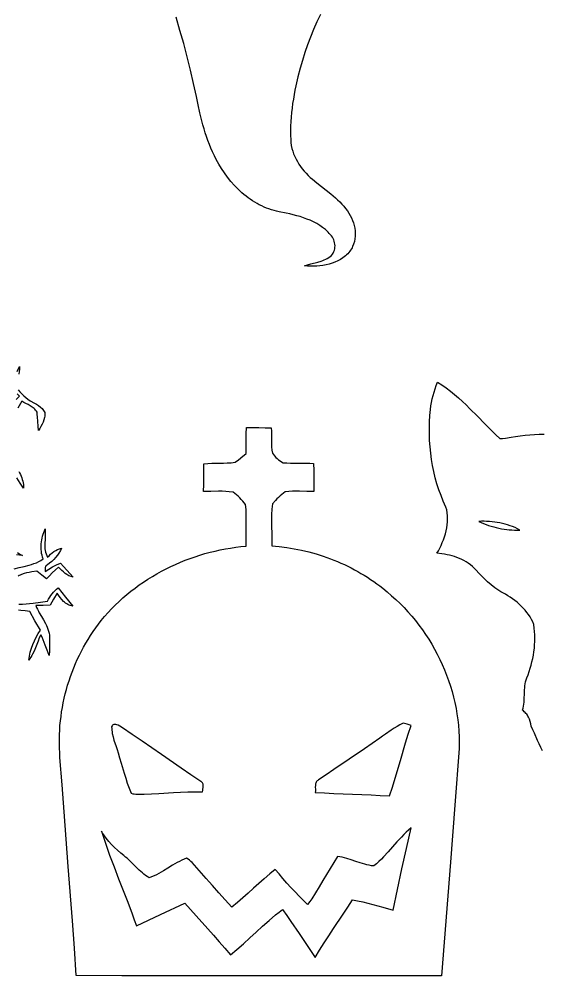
# Model space of a CAD drawing. Extents: x 0 to 24, y 0 to 24.
# Drawn here: x 6.11 to 11.77, y 0.02 to 10.4 of the extents above; entities that cross this region are included whole.
import ezdxf

# ---------------------------------------------------------------- set-up
doc = ezdxf.new("R2010")
doc.units = 0
doc.layers.add('Default_Layer', color=1, linetype='CONTINUOUS')

msp = doc.modelspace()

# ---------------------------------------------------------------- linework, layer by layer
at = {"layer": 'Default_Layer'}
for points in [[(9.375, 10.454), (9.336, 10.373), (9.3, 10.292), (9.266, 10.21), (9.234, 10.126), (9.205, 10.042), (9.178, 9.957), (9.153, 9.872), (9.129, 9.777), (9.107, 9.681), (9.097, 9.633), (9.088, 9.585), (9.08, 9.536), (9.072, 9.488), (9.066, 9.439), (9.06, 9.39), (9.056, 9.341), (9.053, 9.292), (9.05, 9.243), (9.049, 9.194), (9.05, 9.145), (9.052, 9.096), (9.054, 9.064), (9.058, 9.033), (9.065, 9.002), (9.073, 8.972), (9.083, 8.943), (9.095, 8.914), (9.109, 8.885), (9.124, 8.858), (9.14, 8.831), (9.158, 8.805), (9.177, 8.78), (9.197, 8.755), (9.218, 8.732), (9.239, 8.709), (9.262, 8.687), (9.286, 8.667), (9.335, 8.626), (9.386, 8.587), (9.437, 8.547), (9.487, 8.507), (9.536, 8.465), (9.56, 8.443), (9.583, 8.421), (9.605, 8.398), (9.626, 8.374), (9.647, 8.35), (9.667, 8.324), (9.682, 8.3), (9.697, 8.274), (9.709, 8.248), (9.721, 8.22), (9.731, 8.192), (9.738, 8.164), (9.745, 8.135), (9.749, 8.106), (9.75, 8.077), (9.75, 8.048), (9.747, 8.019), (9.742, 7.991), (9.733, 7.963), (9.723, 7.936), (9.716, 7.923), (9.709, 7.91), (9.701, 7.897), (9.692, 7.885), (9.681, 7.871), (9.669, 7.859), (9.657, 7.847), (9.645, 7.836), (9.618, 7.815), (9.591, 7.797), (9.561, 7.78), (9.531, 7.767), (9.5, 7.755), (9.468, 7.745), (9.435, 7.737), (9.401, 7.731), (9.368, 7.726), (9.334, 7.724), (9.3, 7.722), (9.266, 7.722), (9.233, 7.723), (9.2, 7.726), (9.235, 7.738), (9.271, 7.748), (9.344, 7.767), (9.38, 7.778), (9.398, 7.785), (9.415, 7.792), (9.432, 7.8), (9.448, 7.808), (9.464, 7.818), (9.48, 7.829), (9.493, 7.84), (9.504, 7.853), (9.513, 7.866), (9.52, 7.881), (9.526, 7.896), (9.529, 7.912), (9.531, 7.928), (9.532, 7.945), (9.531, 7.961), (9.528, 7.978), (9.524, 7.994), (9.518, 8.01), (9.511, 8.025), (9.503, 8.039), (9.494, 8.052), (9.483, 8.065), (9.47, 8.079), (9.456, 8.094), (9.427, 8.12), (9.397, 8.144), (9.366, 8.166), (9.333, 8.186), (9.299, 8.204), (9.264, 8.221), (9.228, 8.235), (9.191, 8.249), (9.154, 8.261), (9.117, 8.271), (9.079, 8.281), (9.041, 8.29), (9.002, 8.298), (8.927, 8.313), (8.899, 8.319), (8.871, 8.327), (8.843, 8.335), (8.816, 8.344), (8.789, 8.354), (8.762, 8.365), (8.737, 8.377), (8.711, 8.39), (8.686, 8.404), (8.661, 8.418), (8.637, 8.433), (8.613, 8.449), (8.59, 8.466), (8.567, 8.483), (8.545, 8.501), (8.523, 8.519), (8.502, 8.539), (8.481, 8.558), (8.441, 8.6), (8.402, 8.643), (8.366, 8.688), (8.333, 8.735), (8.301, 8.783), (8.272, 8.832), (8.245, 8.882), (8.224, 8.922), (8.205, 8.963), (8.187, 9.004), (8.17, 9.045), (8.154, 9.087), (8.139, 9.129), (8.125, 9.171), (8.112, 9.214), (8.1, 9.257), (8.088, 9.3), (8.067, 9.387), (8.048, 9.475), (8.031, 9.563), (7.999, 9.707), (7.965, 9.852), (7.929, 9.995), (7.891, 10.139), (7.851, 10.282), (7.808, 10.424)], [(6.085, 6.58), (6.112, 6.633), (6.111, 6.606), (6.109, 6.579), (6.105, 6.552)], [(11.783, 2.463), (11.764, 2.501), (11.746, 2.539), (11.728, 2.578), (11.694, 2.655), (11.677, 2.693), (11.658, 2.731), (11.654, 2.757), (11.649, 2.782), (11.641, 2.807), (11.63, 2.83), (11.624, 2.841), (11.618, 2.851), (11.61, 2.861), (11.602, 2.871), (11.593, 2.881), (11.584, 2.889), (11.574, 2.898), (11.563, 2.906), (11.57, 2.927), (11.575, 2.949), (11.579, 2.97), (11.581, 2.992), (11.583, 3.014), (11.584, 3.037), (11.585, 3.081), (11.587, 3.125), (11.588, 3.147), (11.59, 3.169), (11.594, 3.191), (11.598, 3.212), (11.605, 3.234), (11.613, 3.255), (11.625, 3.289), (11.637, 3.324), (11.648, 3.36), (11.658, 3.395), (11.667, 3.431), (11.675, 3.467), (11.682, 3.504), (11.688, 3.54), (11.693, 3.577), (11.696, 3.613), (11.698, 3.65), (11.699, 3.687), (11.698, 3.724), (11.696, 3.761), (11.692, 3.797), (11.686, 3.834), (11.675, 3.863), (11.662, 3.89), (11.647, 3.917), (11.63, 3.942), (11.612, 3.967), (11.593, 3.991), (11.572, 4.013), (11.551, 4.035), (11.528, 4.056), (11.505, 4.076), (11.481, 4.095), (11.456, 4.113), (11.43, 4.131), (11.405, 4.147), (11.379, 4.163), (11.352, 4.178), (11.33, 4.191), (11.308, 4.204), (11.286, 4.219), (11.265, 4.234), (11.225, 4.265), (11.186, 4.299), (11.148, 4.334), (11.112, 4.371), (11.041, 4.445), (11.021, 4.465), (10.999, 4.483), (10.977, 4.5), (10.954, 4.515), (10.93, 4.529), (10.905, 4.542), (10.88, 4.553), (10.854, 4.563), (10.828, 4.572), (10.801, 4.58), (10.774, 4.587), (10.746, 4.592), (10.719, 4.597), (10.691, 4.602), (10.636, 4.608), (10.652, 4.636), (10.667, 4.665), (10.682, 4.694), (10.695, 4.725), (10.708, 4.755), (10.719, 4.787), (10.728, 4.818), (10.736, 4.85), (10.743, 4.883), (10.748, 4.915), (10.751, 4.948), (10.752, 4.98), (10.751, 5.013), (10.748, 5.046), (10.743, 5.078), (10.735, 5.11), (10.706, 5.172), (10.681, 5.235), (10.657, 5.298), (10.636, 5.363), (10.618, 5.428), (10.602, 5.494), (10.589, 5.56), (10.577, 5.627), (10.569, 5.695), (10.562, 5.762), (10.557, 5.83), (10.555, 5.898), (10.555, 5.966), (10.557, 6.034), (10.561, 6.102), (10.567, 6.169), (10.571, 6.207), (10.578, 6.245), (10.586, 6.283), (10.595, 6.32), (10.605, 6.357), (10.617, 6.393), (10.63, 6.43), (10.643, 6.466), (10.691, 6.435), (10.738, 6.402), (10.783, 6.367), (10.828, 6.331), (10.871, 6.294), (10.913, 6.256), (10.954, 6.217), (10.995, 6.177), (11.076, 6.096), (11.156, 6.014), (11.236, 5.933), (11.277, 5.893), (11.318, 5.854), (11.334, 5.854), (11.349, 5.855), (11.379, 5.858), (11.44, 5.867), (11.49, 5.876), (11.541, 5.884), (11.592, 5.889), (11.644, 5.894), (11.695, 5.897), (11.747, 5.899), (11.798, 5.899)], [(6.075, 6.277), (6.112, 6.314), (6.087, 6.338)], [(6.096, 6.382), (6.116, 6.36), (6.137, 6.339), (6.158, 6.318), (6.18, 6.298), (6.203, 6.28), (6.228, 6.264), (6.273, 6.238), (6.295, 6.225), (6.316, 6.21), (6.337, 6.195), (6.356, 6.178), (6.364, 6.168), (6.372, 6.158), (6.379, 6.147), (6.386, 6.136), (6.386, 6.122), (6.386, 6.109), (6.384, 6.096), (6.382, 6.083), (6.376, 6.057), (6.367, 6.032), (6.356, 6.008), (6.343, 5.984), (6.33, 5.961), (6.316, 5.939), (6.312, 5.989), (6.31, 6.039), (6.307, 6.089), (6.304, 6.114), (6.301, 6.139), (6.294, 6.15), (6.286, 6.16), (6.278, 6.17), (6.269, 6.179), (6.259, 6.187), (6.249, 6.194), (6.227, 6.208), (6.204, 6.221), (6.181, 6.233), (6.158, 6.245), (6.136, 6.258), (6.094, 6.181)], [(6.103, 5.496), (6.112, 5.48), (6.121, 5.463), (6.128, 5.446), (6.135, 5.428), (6.141, 5.41), (6.146, 5.391), (6.15, 5.372), (6.153, 5.353), (6.154, 5.334), (6.155, 5.314), (6.118, 5.369), (6.082, 5.425)], [(6.054, 4.438), (6.107, 4.452), (6.162, 4.465), (6.215, 4.479), (6.242, 4.487), (6.268, 4.496), (6.294, 4.506), (6.319, 4.518), (6.344, 4.531), (6.368, 4.546), (6.361, 4.566), (6.356, 4.587), (6.351, 4.607), (6.348, 4.628), (6.346, 4.649), (6.345, 4.67), (6.345, 4.69), (6.346, 4.711), (6.349, 4.732), (6.352, 4.753), (6.356, 4.773), (6.361, 4.794), (6.367, 4.814), (6.374, 4.834), (6.381, 4.853), (6.39, 4.873), (6.391, 4.853), (6.391, 4.834), (6.39, 4.795), (6.388, 4.756), (6.386, 4.716), (6.386, 4.697), (6.386, 4.677), (6.387, 4.658), (6.39, 4.639), (6.394, 4.62), (6.399, 4.602), (6.407, 4.583), (6.416, 4.565), (6.432, 4.582), (6.448, 4.598), (6.466, 4.613), (6.484, 4.627), (6.504, 4.639), (6.524, 4.649), (6.546, 4.657), (6.568, 4.663), (6.554, 4.637), (6.539, 4.611), (6.522, 4.586), (6.503, 4.562), (6.483, 4.54), (6.462, 4.519), (6.438, 4.5), (6.413, 4.482), (6.408, 4.48), (6.404, 4.477), (6.4, 4.474), (6.397, 4.47), (6.393, 4.462), (6.391, 4.452), (6.39, 4.442), (6.39, 4.432), (6.389, 4.412), (6.429, 4.437), (6.47, 4.461), (6.511, 4.482), (6.554, 4.502), (6.589, 4.463), (6.624, 4.424), (6.659, 4.386), (6.693, 4.347), (6.67, 4.355), (6.647, 4.365), (6.626, 4.377), (6.606, 4.39), (6.587, 4.406), (6.569, 4.422), (6.552, 4.44), (6.535, 4.458), (6.5, 4.428), (6.467, 4.397), (6.435, 4.364), (6.405, 4.329), (6.352, 4.372), (6.3, 4.415), (6.243, 4.406), (6.215, 4.401), (6.187, 4.396), (6.16, 4.388), (6.133, 4.378), (6.12, 4.372), (6.108, 4.366), (6.096, 4.358)], [(6.09, 4.615), (6.116, 4.6), (6.143, 4.585), (6.11, 4.589), (6.077, 4.59)], [(6.104, 4.054), (6.143, 4.056), (6.182, 4.059), (6.221, 4.063), (6.26, 4.068), (6.338, 4.079), (6.415, 4.09), (6.427, 4.111), (6.439, 4.131), (6.452, 4.15), (6.465, 4.169), (6.48, 4.187), (6.496, 4.204), (6.513, 4.219), (6.531, 4.234), (6.611, 4.133), (6.691, 4.033), (6.676, 4.036), (6.661, 4.04), (6.648, 4.046), (6.635, 4.052), (6.623, 4.059), (6.611, 4.067), (6.6, 4.076), (6.589, 4.085), (6.569, 4.106), (6.551, 4.129), (6.534, 4.152), (6.518, 4.176), (6.48, 4.11), (6.443, 4.044), (6.366, 4.043), (6.289, 4.04), (6.297, 4.02), (6.306, 4), (6.316, 3.98), (6.326, 3.96), (6.349, 3.922), (6.371, 3.884), (6.393, 3.845), (6.403, 3.825), (6.412, 3.805), (6.42, 3.785), (6.426, 3.764), (6.431, 3.742), (6.435, 3.72), (6.437, 3.665), (6.437, 3.61), (6.436, 3.554), (6.434, 3.499), (6.412, 3.555), (6.39, 3.612), (6.367, 3.669), (6.355, 3.696), (6.341, 3.723), (6.326, 3.689), (6.312, 3.653), (6.284, 3.582), (6.269, 3.547), (6.253, 3.513), (6.244, 3.497), (6.234, 3.48), (6.223, 3.465), (6.212, 3.449), (6.215, 3.471), (6.218, 3.493), (6.222, 3.514), (6.227, 3.536), (6.233, 3.557), (6.24, 3.578), (6.255, 3.619), (6.272, 3.659), (6.292, 3.698), (6.314, 3.736), (6.337, 3.773), (6.279, 3.874), (6.223, 3.977), (6.174, 3.983), (6.125, 3.988), (6.101, 3.992)]]:
    msp.add_lwpolyline(points, dxfattribs=at)
for points in [[(8.573, 5.973), (8.64, 5.974), (8.707, 5.973), (8.774, 5.971), (8.841, 5.968), (8.842, 5.934), (8.842, 5.899), (8.842, 5.831), (8.843, 5.796), (8.845, 5.762), (8.848, 5.728), (8.853, 5.694), (8.865, 5.679), (8.877, 5.664), (8.891, 5.649), (8.905, 5.636), (8.92, 5.623), (8.936, 5.611), (8.952, 5.6), (8.969, 5.591), (9.01, 5.588), (9.051, 5.587), (9.134, 5.587), (9.216, 5.587), (9.257, 5.586), (9.298, 5.583), (9.302, 5.507), (9.303, 5.431), (9.303, 5.355), (9.302, 5.279), (9.225, 5.28), (9.148, 5.281), (9.109, 5.281), (9.07, 5.281), (9.032, 5.279), (8.993, 5.275), (8.973, 5.261), (8.954, 5.247), (8.936, 5.231), (8.918, 5.215), (8.901, 5.197), (8.885, 5.18), (8.854, 5.143), (8.85, 5.115), (8.847, 5.086), (8.844, 5.03), (8.843, 4.974), (8.844, 4.917), (8.846, 4.803), (8.847, 4.747), (8.846, 4.69), (8.927, 4.682), (9.008, 4.672), (9.089, 4.658), (9.169, 4.642), (9.249, 4.623), (9.327, 4.601), (9.405, 4.576), (9.482, 4.549), (9.52, 4.534), (9.558, 4.518), (9.596, 4.502), (9.633, 4.485), (9.67, 4.468), (9.706, 4.449), (9.742, 4.43), (9.778, 4.41), (9.813, 4.39), (9.848, 4.369), (9.883, 4.347), (9.917, 4.325), (9.951, 4.301), (9.984, 4.278), (10.017, 4.253), (10.049, 4.228), (10.098, 4.189), (10.145, 4.148), (10.192, 4.107), (10.237, 4.063), (10.28, 4.019), (10.323, 3.973), (10.364, 3.926), (10.403, 3.878), (10.442, 3.829), (10.479, 3.779), (10.514, 3.727), (10.548, 3.675), (10.58, 3.622), (10.611, 3.567), (10.641, 3.512), (10.668, 3.457), (10.695, 3.4), (10.719, 3.343), (10.742, 3.285), (10.763, 3.226), (10.783, 3.167), (10.801, 3.107), (10.817, 3.047), (10.831, 2.987), (10.844, 2.925), (10.854, 2.864), (10.863, 2.802), (10.87, 2.741), (10.875, 2.678), (10.878, 2.616), (10.879, 2.554), (10.878, 2.491), (10.831, 1.874), (10.783, 1.257), (10.685, 0.024), (8.706, 0.022), (7.716, 0.023), (7.221, 0.024), (6.726, 0.026), (6.706, 0.322), (6.685, 0.618), (6.64, 1.209), (6.594, 1.801), (6.572, 2.097), (6.55, 2.393), (6.547, 2.442), (6.544, 2.492), (6.543, 2.541), (6.543, 2.591), (6.544, 2.641), (6.547, 2.69), (6.55, 2.74), (6.555, 2.789), (6.561, 2.838), (6.568, 2.887), (6.576, 2.936), (6.585, 2.985), (6.595, 3.034), (6.607, 3.082), (6.62, 3.13), (6.633, 3.178), (6.648, 3.225), (6.664, 3.272), (6.681, 3.319), (6.699, 3.365), (6.718, 3.411), (6.738, 3.456), (6.76, 3.501), (6.782, 3.545), (6.806, 3.589), (6.83, 3.632), (6.855, 3.674), (6.882, 3.716), (6.909, 3.758), (6.938, 3.798), (6.968, 3.838), (6.998, 3.877), (7.034, 3.921), (7.072, 3.964), (7.11, 4.005), (7.15, 4.046), (7.191, 4.085), (7.233, 4.123), (7.276, 4.16), (7.319, 4.196), (7.364, 4.231), (7.41, 4.264), (7.456, 4.296), (7.503, 4.327), (7.552, 4.357), (7.6, 4.386), (7.65, 4.413), (7.7, 4.44), (7.751, 4.465), (7.803, 4.488), (7.855, 4.511), (7.907, 4.532), (7.96, 4.552), (8.014, 4.571), (8.068, 4.588), (8.122, 4.604), (8.177, 4.619), (8.232, 4.632), (8.288, 4.645), (8.343, 4.656), (8.399, 4.665), (8.455, 4.673), (8.511, 4.68), (8.567, 4.686), (8.567, 4.743), (8.567, 4.799), (8.569, 4.913), (8.57, 4.969), (8.569, 5.026), (8.567, 5.082), (8.562, 5.139), (8.532, 5.175), (8.516, 5.193), (8.499, 5.21), (8.482, 5.226), (8.464, 5.242), (8.445, 5.257), (8.426, 5.271), (8.386, 5.276), (8.347, 5.28), (8.307, 5.281), (8.267, 5.282), (8.187, 5.28), (8.147, 5.28), (8.107, 5.28), (8.109, 5.355), (8.11, 5.429), (8.111, 5.578), (8.153, 5.583), (8.195, 5.585), (8.237, 5.586), (8.28, 5.587), (8.322, 5.587), (8.364, 5.589), (8.406, 5.591), (8.448, 5.595), (8.464, 5.606), (8.48, 5.618), (8.51, 5.642), (8.568, 5.692), (8.568, 5.763), (8.568, 5.833), (8.57, 5.903), (8.573, 5.973)], [(11.09, 4.954), (11.116, 4.942), (11.143, 4.931), (11.17, 4.92), (11.197, 4.911), (11.224, 4.902), (11.252, 4.894), (11.279, 4.886), (11.307, 4.88), (11.336, 4.874), (11.364, 4.87), (11.393, 4.866), (11.421, 4.863), (11.45, 4.861), (11.479, 4.86), (11.508, 4.86), (11.536, 4.86), (11.511, 4.874), (11.484, 4.886), (11.457, 4.897), (11.43, 4.907), (11.403, 4.916), (11.375, 4.924), (11.348, 4.931), (11.319, 4.937), (11.291, 4.942), (11.263, 4.947), (11.234, 4.95), (11.205, 4.952), (11.176, 4.954), (11.148, 4.955), (11.119, 4.955), (11.09, 4.954)], [(7.11, 2.725), (7.111, 2.706), (7.112, 2.688), (7.114, 2.67), (7.117, 2.652), (7.125, 2.617), (7.135, 2.581), (7.158, 2.511), (7.169, 2.477), (7.18, 2.442), (7.197, 2.387), (7.214, 2.332), (7.246, 2.222), (7.263, 2.167), (7.28, 2.112), (7.3, 2.058), (7.321, 2.005), (7.338, 1.999), (7.356, 1.996), (7.374, 1.994), (7.392, 1.993), (7.428, 1.994), (7.464, 1.994), (7.622, 2.003), (7.779, 2.012), (7.858, 2.015), (7.937, 2.018), (8.016, 2.02), (8.095, 2.02), (8.097, 2.035), (8.099, 2.05), (8.102, 2.066), (8.103, 2.082), (8.102, 2.097), (8.101, 2.104), (8.098, 2.11), (8.094, 2.116), (8.09, 2.122), (8.083, 2.127), (8.076, 2.132), (7.97, 2.205), (7.865, 2.278), (7.652, 2.424), (7.44, 2.569), (7.334, 2.641), (7.229, 2.715), (7.199, 2.732), (7.182, 2.741), (7.165, 2.748), (7.157, 2.75), (7.149, 2.751), (7.141, 2.751), (7.134, 2.749), (7.127, 2.746), (7.121, 2.741), (7.115, 2.734), (7.11, 2.725)], [(10.017, 2.602), (9.935, 2.543), (9.852, 2.486), (9.686, 2.374), (9.519, 2.262), (9.436, 2.205), (9.354, 2.148), (9.345, 2.143), (9.338, 2.137), (9.332, 2.13), (9.327, 2.123), (9.324, 2.115), (9.322, 2.106), (9.32, 2.098), (9.319, 2.088), (9.318, 2.069), (9.319, 2.05), (9.319, 2.031), (9.317, 2.013), (9.418, 2.007), (9.519, 2.003), (9.721, 1.994), (9.922, 1.986), (10.023, 1.981), (10.124, 1.976), (10.154, 2.071), (10.183, 2.166), (10.24, 2.358), (10.296, 2.55), (10.326, 2.645), (10.356, 2.74), (10.313, 2.754), (10.27, 2.764), (10.236, 2.748), (10.204, 2.729), (10.172, 2.709), (10.141, 2.688), (10.079, 2.644), (10.048, 2.622), (10.017, 2.602)], [(9.954, 1.215), (9.928, 1.217), (9.903, 1.222), (9.878, 1.227), (9.854, 1.233), (9.805, 1.248), (9.757, 1.265), (9.708, 1.282), (9.66, 1.297), (9.635, 1.304), (9.61, 1.31), (9.585, 1.314), (9.56, 1.318), (9.518, 1.254), (9.478, 1.188), (9.439, 1.122), (9.4, 1.056), (9.361, 0.989), (9.321, 0.924), (9.279, 0.859), (9.258, 0.828), (9.235, 0.796), (9.189, 0.842), (9.143, 0.888), (9.098, 0.934), (9.054, 0.982), (9.01, 1.03), (8.967, 1.078), (8.925, 1.128), (8.884, 1.178), (8.824, 1.128), (8.765, 1.077), (8.649, 0.973), (8.591, 0.921), (8.532, 0.869), (8.473, 0.819), (8.413, 0.769), (8.377, 0.807), (8.342, 0.846), (8.273, 0.924), (8.204, 1.003), (8.169, 1.042), (8.134, 1.08), (8.108, 1.108), (8.083, 1.137), (8.034, 1.196), (8.008, 1.225), (7.982, 1.252), (7.968, 1.265), (7.953, 1.278), (7.938, 1.289), (7.923, 1.301), (7.896, 1.29), (7.87, 1.278), (7.844, 1.265), (7.819, 1.251), (7.769, 1.222), (7.721, 1.191), (7.672, 1.161), (7.647, 1.146), (7.622, 1.132), (7.596, 1.119), (7.57, 1.108), (7.543, 1.097), (7.516, 1.088), (7.497, 1.1), (7.478, 1.113), (7.46, 1.127), (7.443, 1.141), (7.409, 1.171), (7.376, 1.203), (7.312, 1.267), (7.279, 1.298), (7.262, 1.312), (7.244, 1.327), (7.209, 1.355), (7.175, 1.385), (7.141, 1.416), (7.109, 1.448), (7.079, 1.481), (7.051, 1.516), (7.024, 1.553), (7.012, 1.572), (7, 1.592), (7.021, 1.526), (7.042, 1.462), (7.065, 1.397), (7.088, 1.333), (7.136, 1.205), (7.186, 1.077), (7.236, 0.95), (7.285, 0.822), (7.333, 0.694), (7.356, 0.63), (7.378, 0.565), (7.641, 0.689), (7.904, 0.813), (7.965, 0.743), (8.027, 0.673), (8.153, 0.533), (8.215, 0.463), (8.276, 0.393), (8.337, 0.322), (8.397, 0.249), (8.468, 0.31), (8.539, 0.371), (8.608, 0.434), (8.678, 0.497), (8.747, 0.56), (8.817, 0.622), (8.888, 0.683), (8.925, 0.712), (8.962, 0.741), (9.008, 0.677), (9.053, 0.613), (9.142, 0.483), (9.317, 0.221), (9.365, 0.301), (9.415, 0.38), (9.465, 0.458), (9.517, 0.536), (9.62, 0.691), (9.671, 0.769), (9.721, 0.847), (9.777, 0.836), (9.833, 0.824), (9.888, 0.811), (9.943, 0.797), (10.052, 0.767), (10.161, 0.735), (10.208, 0.959), (10.256, 1.183), (10.306, 1.406), (10.357, 1.629), (10.329, 1.605), (10.303, 1.581), (10.277, 1.555), (10.252, 1.529), (10.203, 1.476), (10.156, 1.421), (10.108, 1.367), (10.059, 1.313), (10.034, 1.287), (10.008, 1.262), (9.981, 1.238), (9.954, 1.215)]]:
    msp.add_lwpolyline(points, close=True, dxfattribs=at)

doc.saveas('drawing.dxf')
